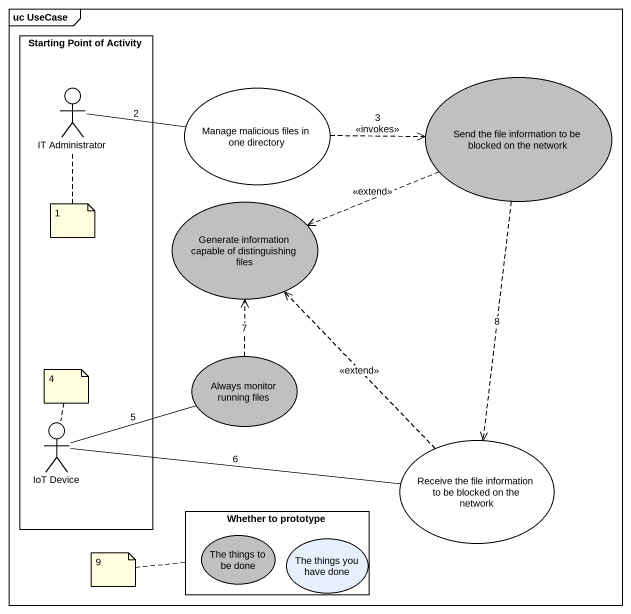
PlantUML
@startuml
mainframe uc UseCase
rectangle "Starting Point of Activity" as Starting_Point_of_Activity {
  actor "IT Administrator" as IT_Administrator
  actor "IoT Device" as IoT_Device
}
usecase "Manage malicious files in one directory" as Manage_malicious_files_in #FFFFFF
usecase "Send the file information to be blocked on the network" as Send_the_file_information #C0C0C0
usecase "Generate information capable of distinguishing files" as Generate_information #C0C0C0
usecase "Always monitor running files" as Always_monitor_running_files #C0C0C0
usecase "Receive the file information to be blocked on the network" as Receive_the_file #FFFFFF
rectangle "Whether to prototype" as Whether_to_prototype {
  usecase "The things to be done" as The_things_to_be_done #C0C0C0
  usecase "The things you have done" as The_things_you_have_done
}
IT_Administrator -right- Manage_malicious_files_in : 2
Manage_malicious_files_in .right.> Send_the_file_information : 3\n<<invokes>>
Send_the_file_information .left.> Generate_information : <<extend>>
Send_the_file_information ..> Receive_the_file : 8
Always_monitor_running_files .up.> Generate_information : 7
IoT_Device -right- Always_monitor_running_files : 5
IoT_Device -right- Receive_the_file : 6
Receive_the_file .up.> Generate_information : <<extend>>
note bottom of IT_Administrator : 1
note top of IoT_Device : 4
note left of Whether_to_prototype : 9
@enduml
